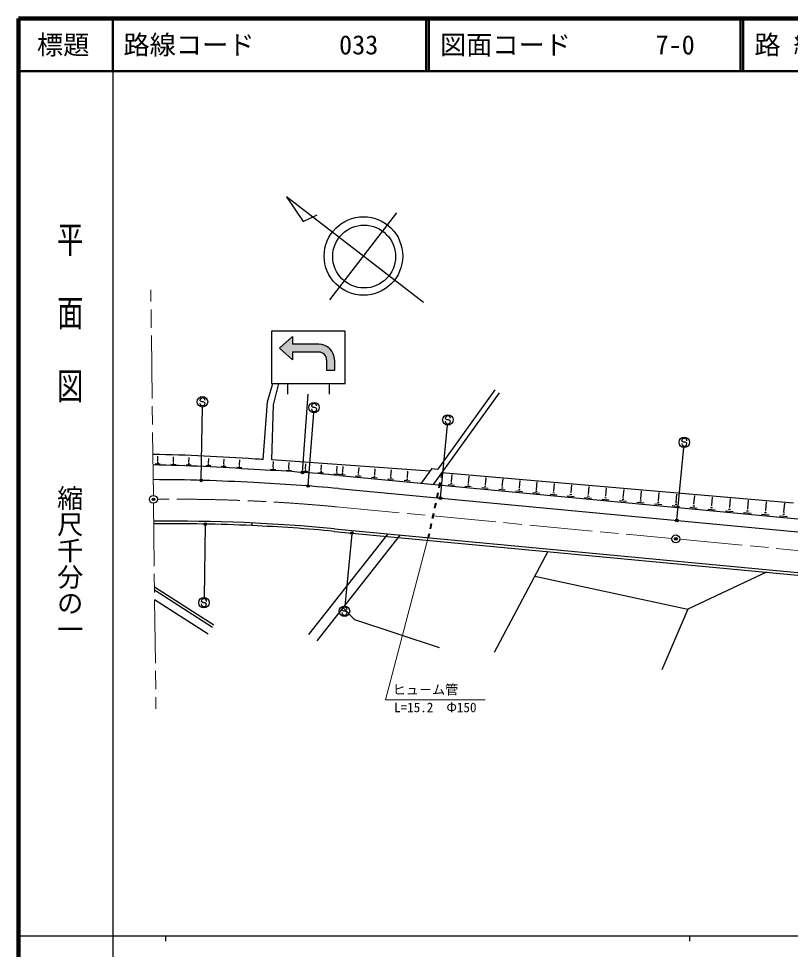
# Model space of a CAD drawing. Units: millimetres, scale not verified. Extents: x 40000 to 680000, y 20000 to 380000.
# Drawn here: x 40000 to 187247, y 202409 to 380000 of the extents above; entities that cross this region are included whole.
import ezdxf
from ezdxf.enums import TextEntityAlignment as Align

# ---------------------------------------------------------------- set-up
doc = ezdxf.new("R2010")
doc.units = ezdxf.units.MM
doc.header["$LTSCALE"] = 1000
doc.header["$PDMODE"] = 32
doc.header["$PDSIZE"] = 500
doc.linetypes.add('CHAIN', pattern=[18.5, 12, -1.5, 3.5, -1.5])
for name, color, linetype, lineweight in [('S-BGD', 7, 'Continuous', 25), ('S-BMK', 2, 'CHAIN', 13), ('S-BMK-SRVR', 3, 'Continuous', 25), ('S-STR-HTXT', 7, 'Continuous', 13), ('S-STR-STRC', 7, 'Continuous', 25), ('S-TTL', 2, 'Continuous', 140), ('S-TTL-BAND', 7, 'Continuous', 25), ('S-TTL-LINE', 7, 'Continuous', 50)]:
    doc.layers.add(name, color=color, linetype=linetype, lineweight=lineweight)
doc.layers.add('S-OTRS', color=6, linetype='Continuous')
doc.layers.add('S-TTL-TXT', color=7, linetype='Continuous')
doc.styles.add('@ＭＳ ゴシック', font='')
doc.styles.add('ＭＳ ゴシック', font='')
doc.styles.get('@ＭＳ ゴシック').set_extended_font_data('@MS Gothic')
doc.styles.get('ＭＳ ゴシック').set_extended_font_data('MS Gothic')

msp = doc.modelspace()

# ---------------------------------------------------------------- hatches: boundary and pattern name
at = {"layer": 'S-STR-STRC'}
msp.add_hatch(color=256, dxfattribs=at).paths.add_polyline_path([(97273, 317873), (92273, 317873), (92273, 319373), (89773, 317123), (92273, 314873), (92273, 316373), (97273, 316373), (97299, 316373), (97326, 316373), (97352, 316371), (97378, 316370), (97404, 316368), (97430, 316365), (97456, 316362), (97482, 316359), (97508, 316355), (97534, 316351), (97560, 316346), (97585, 316341), (97611, 316335), (97636, 316329), (97662, 316322), (97687, 316315), (97712, 316308), (97737, 316300), (97762, 316292), (97786, 316283), (97811, 316274), (97835, 316264), (97859, 316254), (97883, 316244), (97907, 316233), (97931, 316222), (97954, 316210), (97978, 316198), (98001, 316185), (98023, 316172), (98046, 316159), (98068, 316146), (98090, 316131), (98112, 316117), (98134, 316102), (98155, 316087), (98176, 316071), (98197, 316055), (98217, 316039), (98237, 316023), (98257, 316006), (98277, 315988), (98296, 315970), (98315, 315952), (98334, 315934), (98352, 315915), (98370, 315896), (98388, 315877), (98405, 315858), (98422, 315838), (98439, 315817), (98455, 315797), (98471, 315776), (98487, 315755), (98502, 315734), (98517, 315712), (98531, 315690), (98545, 315668), (98559, 315646), (98572, 315623), (98585, 315601), (98598, 315578), (98610, 315554), (98622, 315531), (98633, 315507), (98644, 315484), (98654, 315460), (98664, 315435), (98674, 315411), (98683, 315386), (98692, 315362), (98700, 315337), (98708, 315312), (98715, 315287), (98722, 315262), (98729, 315236), (98735, 315211), (98741, 315185), (98746, 315160), (98751, 315134), (98755, 315108), (98759, 315082), (98762, 315056), (98765, 315030), (98768, 315004), (98770, 314978), (98771, 314952), (98772, 314926), (98773, 314900), (98773, 314873), (98773, 312873), (100273, 312873), (100273, 314873), (100273, 314926), (100271, 314978), (100269, 315030), (100266, 315083), (100262, 315135), (100257, 315187), (100251, 315239), (100244, 315291), (100236, 315343), (100228, 315394), (100218, 315446), (100208, 315497), (100196, 315548), (100184, 315599), (100171, 315650), (100157, 315700), (100142, 315751), (100126, 315800), (100110, 315850), (100092, 315900), (100074, 315949), (100055, 315997), (100035, 316046), (100014, 316094), (99992, 316141), (99970, 316189), (99946, 316235), (99922, 316282), (99897, 316328), (99871, 316373), (99845, 316419), (99817, 316463), (99789, 316507), (99760, 316551), (99731, 316594), (99700, 316637), (99669, 316679), (99637, 316720), (99605, 316761), (99571, 316802), (99537, 316842), (99503, 316881), (99467, 316919), (99431, 316957), (99395, 316995), (99357, 317031), (99319, 317068), (99281, 317103), (99241, 317138), (99202, 317172), (99161, 317205), (99120, 317237), (99079, 317269), (99037, 317300), (98994, 317331), (98951, 317361), (98907, 317389), (98863, 317418), (98818, 317445), (98773, 317472), (98728, 317497), (98682, 317522), (98635, 317546), (98588, 317570), (98541, 317592), (98494, 317614), (98446, 317635), (98397, 317655), (98348, 317674), (98299, 317693), (98250, 317710), (98200, 317727), (98150, 317742), (98100, 317757), (98050, 317771), (97999, 317784), (97948, 317797), (97897, 317808), (97846, 317818), (97794, 317828), (97743, 317837), (97691, 317844), (97639, 317851), (97587, 317857), (97535, 317862), (97483, 317866), (97430, 317869), (97378, 317872), (97326, 317873)])

# ---------------------------------------------------------------- linework, layer by layer
at = {"layer": 'S-BGD'}
for p, q in [((117230, 325808), (91123, 345992)), ((91123, 345992), (94265, 341282)), ((99352, 326369), (112185, 342968)), ((94265, 341282), (96968, 342579)), ((87487, 306888), (88493, 310373)), ((88661, 306317), (89620, 310373)), ((130851, 309179), (119974, 294064)), ((94178, 293413), (95273, 308373)), ((131663, 308595), (119098, 291133)), ((86648, 295882), (87487, 306888)), ((88333, 295793), (88661, 306317)), ((66036, 295069), (67032, 295039)), ((66417, 295307), (66666, 295299)), ((66518, 295553), (66580, 295551)), ((66549, 295552), (66579, 296539)), ((69027, 294978), (70002, 294948)), ((69400, 295210), (69644, 295203)), ((69499, 295451), (69560, 295449)), ((69529, 295450), (69559, 296405)), ((71997, 294887), (72950, 294858)), ((72362, 295114), (72600, 295107)), ((72458, 295350), (72518, 295348)), ((72488, 295349), (72516, 296271)), ((76096, 294973), (76328, 294959)), ((76197, 295200), (76255, 295197)), ((76226, 295198), (76280, 296101)), ((79034, 294803), (79271, 294789)), ((79137, 295035), (79196, 295032)), ((79167, 295034), (79222, 295968)), ((82098, 294870), (82159, 294866)), ((82129, 294868), (82186, 295834)), ((118436, 293638), (88333, 295793)), ((88596, 294501), (88653, 295490)), ((91575, 294319), (91631, 295280)), ((94749, 294094), (94828, 295054)), ((97723, 293858), (97804, 294844)), ((75733, 294761), (76663, 294706)), ((78663, 294586), (79614, 294530)), ((81614, 294411), (82586, 294353)), ((81993, 294632), (82236, 294617)), ((88069, 294032), (89065, 293974)), ((88457, 294259), (88706, 294245)), ((88564, 294503), (88627, 294499)), ((91058, 293859), (92036, 293802)), ((91439, 294082), (91683, 294068)), ((91545, 294321), (91606, 294317)), ((94225, 293649), (95193, 293570)), ((94608, 293861), (94850, 293842)), ((94719, 294096), (94779, 294091)), ((97189, 293405), (98175, 293324)), ((97579, 293621), (97826, 293601)), ((97692, 293860), (97754, 293855)), ((100171, 293160), (101175, 293077)), ((100568, 293380), (100819, 293359)), ((100683, 293623), (100746, 293618)), ((100714, 293620), (100798, 294633)), ((101293, 293067), (102302, 292972)), ((101695, 293284), (101947, 293260)), ((101813, 293527), (101876, 293521)), ((101845, 293524), (101942, 294552)), ((104838, 293259), (104903, 293253)), ((104870, 293256), (104973, 294338)), ((107932, 292985), (108040, 294121)), ((111031, 292710), (111143, 293902)), ((114166, 292433), (114284, 293680)), ((118821, 294173), (116791, 291351)), ((118821, 294173), (119974, 294064)), ((120743, 293420), (120533, 292442)), ((120894, 293407), (120684, 292429)), ((120743, 293420), (187824, 287627)), ((101235, 292822), (265503, 277293)), ((104299, 292783), (105343, 292684)), ((104715, 293007), (104976, 292983)), ((107341, 292496), (108422, 292393)), ((107772, 292727), (108042, 292702)), ((107899, 292988), (107966, 292982)), ((110419, 292205), (111537, 292099)), ((110865, 292444), (111144, 292418)), ((110996, 292714), (111066, 292707)), ((113534, 291910), (114689, 291801)), ((113995, 292158), (114283, 292130)), ((114130, 292436), (114202, 292429)), ((120323, 291464), (120113, 290487)), ((120474, 291451), (120264, 290474)), ((122419, 291377), (122723, 291348)), ((122562, 291670), (122638, 291663)), ((122600, 291667), (122726, 292998)), ((125778, 291373), (125855, 291365)), ((125817, 291369), (125944, 292720)), ((129046, 291070), (129176, 292441)), ((132289, 290770), (132421, 292160)), ((135545, 290469), (135679, 291879)), ((138815, 290167), (138950, 291597)), ((142097, 289863), (142234, 291313)), ((101000, 290333), (265268, 274804)), ((119903, 289509), (119693, 288531)), ((120054, 289496), (119844, 288518)), ((121934, 291116), (123150, 291001)), ((125144, 290813), (126373, 290696)), ((125634, 291076), (125941, 291047)), ((128367, 290508), (129609, 290390)), ((128862, 290774), (129172, 290745)), ((129008, 291074), (129085, 291067)), ((131602, 290202), (132858, 290083)), ((132103, 290471), (132417, 290442)), ((132250, 290774), (132329, 290767)), ((134851, 289895), (136120, 289775)), ((135357, 290167), (135674, 290137)), ((135506, 290473), (135585, 290465)), ((138113, 289587), (139395, 289465)), ((138624, 289861), (138945, 289831)), ((138775, 290171), (138855, 290163)), ((141905, 289555), (142229, 289524)), ((142057, 289867), (142138, 289859)), ((145352, 289562), (145434, 289554)), ((145393, 289558), (145532, 291028)), ((148702, 289252), (148843, 290742)), ((152025, 288945), (152168, 290455)), ((155361, 288636), (155506, 290167)), ((158711, 288326), (158858, 289877)), ((162075, 288015), (162223, 289587)), ((141389, 289277), (142684, 289154)), ((144677, 288966), (145985, 288842)), ((145199, 289247), (145526, 289216)), ((147979, 288654), (149301, 288529)), ((148506, 288937), (148836, 288906)), ((148661, 289256), (148744, 289248)), ((151295, 288340), (152630, 288214)), ((151827, 288627), (152161, 288595)), ((151983, 288949), (152067, 288941)), ((154623, 288026), (155972, 287898)), ((155161, 288315), (155498, 288283)), ((155319, 288640), (155404, 288632)), ((157966, 287710), (159328, 287581)), ((158509, 288002), (158849, 287970)), ((158669, 288330), (158754, 288322)), ((162032, 288019), (162118, 288011)), ((165408, 287707), (165495, 287699)), ((165452, 287703), (165602, 289295)), ((168842, 287389), (168995, 289002)), ((172247, 287074), (172401, 288708)), ((175665, 286758), (175822, 288412)), ((179097, 286441), (179256, 288116)), ((182544, 286122), (182704, 287818)), ((119483, 287554), (119273, 286576)), ((119634, 287541), (119424, 286563)), ((161322, 287393), (162697, 287262)), ((161870, 287688), (162214, 287655)), ((164691, 287074), (166081, 286943)), ((165245, 287372), (165592, 287339)), ((168075, 286754), (169478, 286622)), ((168634, 287055), (168985, 287022)), ((168798, 287393), (168886, 287385)), ((171471, 286433), (172888, 286299)), ((172036, 286737), (172390, 286704)), ((172203, 287079), (172291, 287070)), ((174882, 286111), (176313, 285975)), ((175453, 286418), (175810, 286384)), ((175620, 286762), (175710, 286754)), ((178883, 286097), (179244, 286063)), ((179052, 286445), (179143, 286437)), ((182498, 286126), (182589, 286118)), ((186004, 285802), (186166, 287519)), ((119063, 285598), (118853, 284620)), ((119214, 285585), (119004, 284607)), ((178307, 285787), (179751, 285650)), ((181745, 285462), (183204, 285324)), ((182327, 285775), (182691, 285740)), ((185198, 285135), (186670, 284996)), ((185785, 285451), (186153, 285417)), ((185958, 285806), (186050, 285798)), ((84520, 283770), (84497, 283271)), ((100275, 282667), (264623, 267130)), ((118643, 283643), (118433, 282665)), ((118794, 283630), (118584, 282652)), ((95362, 262501), (110514, 281699)), ((96932, 261262), (112885, 281475)), ((100228, 282169), (205124, 272253)), ((118223, 281687), (118072, 280984)), ((118374, 281674), (118223, 280970)), ((140959, 278319), (130750, 259028)), ((138468, 273612), (167674, 267314)), ((182665, 274376), (167674, 267314)), ((77233, 264261), (65923, 271531)), ((76962, 263840), (65930, 270932)), ((76151, 262579), (65952, 269135)), ((167674, 267314), (162745, 255737)), ((120273, 259961), (104118, 265267))]:
    msp.add_line(p, q, dxfattribs=at)
for centre, radius in [((105795, 334702), 7493), ((105914, 334599), 5995), ((94178, 293413), 150), ((94178, 293413), 120), ((94178, 293413), 90), ((94178, 293413), 60), ((94178, 293413), 30)]:
    msp.add_circle(centre, radius, dxfattribs=at)
for centre, radius, start, end in [((60254, -39784), 336658, 85.76701, 89.07851), ((60254, -39784), 334658, 85.76217, 89.07851), ((69752, -40211), 336518, 87.12218, 87.38528), ((69752, -40211), 334518, 84.59964, 87.39012), ((65431, -40083), 332115, 86.64441, 89.95865), ((69752, -40211), 332018, 84.59964, 87.39012), ((69752, -40211), 324318, 84.59964, 90.70379), ((69752, -40211), 323818, 87.39012, 90.70379), ((69752, -40211), 323818, 84.59964, 87.39012)]:
    msp.add_arc(centre, radius, start, end, dxfattribs=at)
msp.add_point((94178, 293413), dxfattribs=at)
at = {"layer": 'S-BMK'}
for p, q in [((65708, 289032), (65226, 328279)), ((65726, 287532), (66208, 248285)), ((100670, 286848), (164635, 280801)), ((166129, 280660), (264191, 271390))]:
    msp.add_line(p, q, dxfattribs=at)
msp.add_arc((69752, -40211), 328518, 84.59964, 90.57299, dxfattribs=at)
at = {"layer": 'S-BMK-SRVR'}
for centre in [(65717, 288282), (165382, 280731)]:
    msp.add_circle(centre, 750, dxfattribs=at)
for p in [(65717, 288282), (165382, 280731)]:
    msp.add_point(p, dxfattribs=at)
at = {"layer": 'S-OTRS'}
msp.add_point((65717, 288282), dxfattribs=at)
at = {"layer": 'S-STR-HTXT'}
for p, q in [((118148, 280977), (110000, 250000)), ((110000, 250000), (129000, 250000))]:
    msp.add_line(p, q, dxfattribs=at)
at = {"layer": 'S-STR-STRC'}
for p, q in [((88273, 320373), (88273, 311764)), ((102273, 320373), (88273, 320373)), ((102273, 310373), (102273, 320373)), ((92273, 319373), (89773, 317123)), ((92273, 319373), (92273, 317873)), ((89773, 317123), (92273, 314873)), ((97273, 317873), (92273, 317873)), ((97273, 316373), (92273, 316373)), ((92273, 316373), (92273, 314873)), ((98773, 314873), (98773, 312873)), ((100273, 314873), (100273, 312873)), ((100273, 312873), (98773, 312873)), ((88273, 311757), (88273, 310373)), ((88273, 310373), (102273, 310373)), ((91273, 310373), (91273, 308373)), ((99273, 310373), (99273, 308373)), ((74686, 307037), (74587, 307155)), ((74931, 306897), (74686, 307037)), ((74853, 292048), (75066, 305896)), ((75232, 306895), (74931, 306897)), ((75477, 306783), (75232, 306895)), ((75583, 306647), (75477, 306783)), ((95979, 305924), (95880, 306042)), ((96224, 305785), (95979, 305924)), ((96525, 305783), (96224, 305785)), ((96770, 305671), (96525, 305783)), ((96876, 305535), (96770, 305671)), ((95235, 290978), (96298, 304787)), ((121497, 303565), (121398, 303683)), ((120495, 288640), (121798, 302429)), ((121742, 303426), (121497, 303565)), ((122043, 303423), (121742, 303426)), ((122288, 303312), (122043, 303423)), ((122394, 303175), (122288, 303312)), ((166608, 299301), (166509, 299419)), ((166853, 299161), (166608, 299301)), ((167154, 299159), (166853, 299161)), ((167399, 299047), (167154, 299159)), ((167505, 298911), (167399, 299047)), ((165606, 284376), (166909, 298164)), ((75623, 283403), (75371, 269555)), ((103567, 281703), (102264, 267921)), ((74958, 268696), (74858, 268814)), ((75203, 268557), (74958, 268696)), ((75504, 268554), (75203, 268557)), ((75749, 268443), (75504, 268554)), ((75855, 268306), (75749, 268443)), ((101774, 267059), (101675, 267177)), ((102019, 266920), (101774, 267059)), ((104118, 265267), (101926, 267589)), ((102320, 266918), (102019, 266920)), ((102565, 266806), (102320, 266918)), ((102671, 266670), (102565, 266806))]:
    msp.add_line(p, q, dxfattribs=at)
for centre, radius in [((75081, 306896), 1000), ((96374, 305784), 1000), ((121892, 303425), 1000), ((167004, 299160), 1000), ((74851, 291898), 150), ((74851, 291898), 120), ((74851, 291898), 90), ((74851, 291898), 60), ((74851, 291898), 30), ((95224, 290828), 150), ((95224, 290828), 120), ((95224, 290828), 90), ((95224, 290828), 60), ((95224, 290828), 30), ((120481, 288491), 150), ((120481, 288491), 120), ((120481, 288491), 90), ((120481, 288491), 60), ((120481, 288491), 30), ((165592, 284227), 150), ((165592, 284227), 120), ((165592, 284227), 90), ((165592, 284227), 60), ((165592, 284227), 30), ((75625, 283553), 150), ((75625, 283553), 120), ((75625, 283553), 90), ((75625, 283553), 60), ((75625, 283553), 30), ((103581, 281852), 150), ((103581, 281852), 120), ((103581, 281852), 90), ((103581, 281852), 60), ((103581, 281852), 30), ((75353, 268556), 1000), ((102170, 266919), 1000)]:
    msp.add_circle(centre, radius, dxfattribs=at)
for centre, radius, start, end in [((97273, 314873), 3000, 0, 90), ((97273, 314873), 1500, 0, 90), ((75087, 307151), 500, 359.55488, 179.55488), ((75083, 306651), 500, 179.55488, 359.55488), ((96376, 305538), 500, 179.55488, 359.55488), ((96380, 306038), 500, 359.55488, 179.55488), ((121898, 303679), 500, 359.55488, 179.55488), ((121894, 303179), 500, 179.55488, 359.55488), ((167005, 298915), 500, 179.55488, 359.55488), ((167009, 299415), 500, 359.55488, 179.55488), ((75355, 268310), 500, 179.55488, 359.55488), ((75358, 268810), 500, 359.55488, 179.55488), ((102171, 266673), 500, 179.55488, 359.55488), ((102175, 267173), 500, 359.55488, 179.55488)]:
    msp.add_arc(centre, radius, start, end, dxfattribs=at)
for p in [(74851, 291898), (95224, 290828), (120481, 288491), (165592, 284227), (75625, 283553), (103581, 281852)]:
    msp.add_point(p, dxfattribs=at)
at = {"layer": 'S-TTL'}
for p, q in [((40000, 380000), (40000, 20000)), ((680000, 380000), (40000, 380000))]:
    msp.add_line(p, q, dxfattribs=at)
at = {"layer": 'S-TTL-BAND'}
for p, q in [((58000, 370000), (58000, 20000)), ((40000, 205000), (579000, 205000)), ((68000, 205000), (68000, 204000)), ((168000, 205000), (168000, 204000))]:
    msp.add_line(p, q, dxfattribs=at)
at = {"layer": 'S-TTL-LINE'}
for p, q in [((58000, 380000), (58000, 370000)), ((117750, 380000), (117750, 370000)), ((118250, 380000), (118250, 370000)), ((177750, 380000), (177750, 370000)), ((178250, 380000), (178250, 370000)), ((40000, 370000), (680000, 370000))]:
    msp.add_line(p, q, dxfattribs=at)

# ---------------------------------------------------------------- texts
at = {"layer": 'S-STR-HTXT', "style": 'ＭＳ ゴシック'}
msp.add_text('ヒュ－ム管', height=1833, dxfattribs=at).set_placement((111375, 250500), align=Align.BOTTOM_LEFT)
msp.add_text('L=15.2\u3000Φ150', height=1833, dxfattribs=at).set_placement((119500, 249500), align=Align.TOP_CENTER)
at = {"layer": 'S-TTL-BAND', "style": '@ＭＳ ゴシック', "width": 1.4}
msp.add_text('平  面  図', height=3666, rotation=270, dxfattribs=at).set_placement((49777, 306475), align=Align.MIDDLE_RIGHT)
at = {"layer": 'S-TTL-BAND', "style": '@ＭＳ ゴシック'}
msp.add_text('縮尺千分の一', height=3666, rotation=270, dxfattribs=at).set_placement((49777, 261030), align=Align.MIDDLE_RIGHT)
at = {"layer": 'S-TTL-TXT', "style": 'ＭＳ ゴシック'}
msp.add_text('標題', height=3666, dxfattribs=at).set_placement((48500, 375000), align=Align.MIDDLE_CENTER)
for s, p in [('路線コード', (60000, 375000)), ('033', (101142, 375000)), ('図面コード', (120380, 375000)), ('7-0', (161521, 375000)), ('路 線 名', (180380, 375000))]:
    msp.add_text(s, height=3666, dxfattribs=at).set_placement(p, align=Align.MIDDLE_LEFT)

doc.saveas('drawing.dxf')
